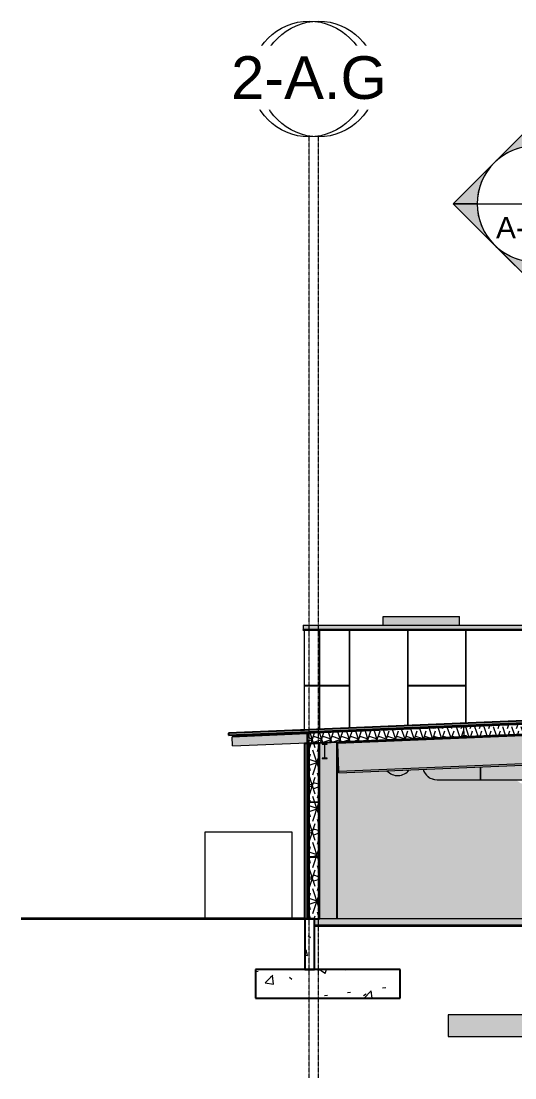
# Model space of a CAD drawing. Header units: inches. Extents: x -23034 to -8448, y -290 to 853.
# Drawn here: x -10927 to -10517, y -132 to 745 of the extents above; entities that cross this region are included whole.
import ezdxf

# ---------------------------------------------------------------- set-up
doc = ezdxf.new("R2010")
doc.units = ezdxf.units.IN
doc.header["$MEASUREMENT"] = 0
doc.linetypes.add('Grid Line 1_2_', pattern=[0.8749999999999999, 0.4999999999999999, -0.125, 0.125, -0.125])
for name, color, linetype, lineweight in [('A-CLNG', 13, 'Continuous', 9), ('A-CLNG-PATT', 13, 'Continuous', 9), ('A-ROOF', 132, 'Continuous', 9), ('A-WALL', 113, 'Continuous', 9), ('A-WALL-PATT', 111, 'Continuous', 25), ('C-BLDG-PADS', 91, 'Continuous', 9), ('C-TOPO', 7, 'Continuous', 9), ('E-ELEC-EQPM', 71, 'Continuous', 9), ('G-ANNO-SYMB', 111, 'Continuous', 9), ('I-WALL', 2, 'Continuous', 9), ('L-SITE-WALL', 31, 'Continuous', 9), ('M-EQPM', 50, 'Continuous', 9), ('M-HVAC-DUCT', 70, 'Continuous', 9), ('M-HVAC-DUCT-ANNO', 70, 'Continuous', 9), ('S-BEAM', 12, 'Continuous', 9), ('S-COLS', 52, 'Continuous', 9), ('S-FNDN', 32, 'Continuous', 9), ('S-GRID', 1, 'Continuous', 9), ('S-GRID-IDEN', 1, 'Continuous', 9)]:
    doc.layers.add(name, color=color, linetype=linetype, lineweight=lineweight)
doc.styles.add('Arial', font='arial.ttf', dxfattribs={"height": 35.40718562874248})
doc.styles.add('Arial_1', font='arial.ttf', dxfattribs={"height": 17.70359281437124})
pattern_1 = [(49.99999999999999, (-21606.148, 72.082), (55.08540092433552, -4.819842010399984), [5.76, -63.36]), (355, (-21606.148, 72.082), (-10.65568887076341, 57.76853117995548), [4.608000000000001, -50.688]), (100.451, (-21601.557, 71.681), (44.42946763329039, 52.94866132228842), [4.895, -53.848]), (46.184, (-21606.148, 87.44200000000001), (81.96444173651602, -12.71212223907837), [8.64, -95.04]), (96.636, (-21599.317, 86.383), (71.78149636030851, 74.81237833590787), [7.343, -80.77199999999999]), (351.184, (-21606.148, 87.44200000000001), (71.78194683429966, 74.81243234033883), [6.912000000000001, -76.032]), (21, (-21598.468, 83.602), (45.84207144938917, -30.92146111083851), [5.76, -63.36]), (326, (-21598.468, 83.602), (18.68706418402729, 55.69147629738364), [4.608000000000001, -50.688]), (71.45100000000001, (-21594.648, 81.025), (64.52890835799828, 24.77010932808051), [4.895, -53.848]), (37.50000000000001, (-21606.148, 72.082), (0.933894640541661, 25.56681620382889), [2.534, -47.53899999999999, 2.534, -48.922, -50.88]), (37.50000000000001, (-21606.148, 72.082), (0.933894640541661, 25.56681620382889), [-101.53, 2.534, -48.346]), (7.499999999999999, (-21606.148, 72.082), (20.20403996418253, 30.29130269773347), [2.534, -26.803, 2.534, -46.387, -19.392]), (7.499999999999999, (-21606.148, 72.082), (20.20403996418253, 30.29130269773347), [-78.259, 2.534, -16.858]), (327.5, (-21623.274, 72.082), (40.99778450279307, -1.732402627145404), [2.534, -16.666, 2.534, -57.37, -79.488]), (327.5, (-21623.274, 72.082), (40.99778450279307, -1.732402627145404), [-79.104, 2.534, -76.954]), (317.5, (-21630.954, 72.082), (44.78888311775997, 7.687838582048734), [2.534, -22.426, 2.534, -37.248, -56.448]), (317.5, (-21630.954, 72.082), (44.78888311775997, 7.687838582048734), [-64.742, 2.534, -53.91399999999999])]
pattern_2 = [(0, (-22427.152, 145), (-193, 193), [48, -145]), (90, (-22427.152, 145), (-193, 1.181784161177196e-14), [96.25, -96.75]), (180, (-22379.152, 241.25), (-193, 193), [48, -145]), (90, (-22379.152, 145), (-193, 1.181784161177196e-14), [96.25, -96.75]), (180, (-22379.152, 241.5), (-193, 193), [48, -145]), (90, (-22379.152, 241.5), (-193, 1.181784161177196e-14), [96.25, -96.75]), (0, (-22427.152, 337.75), (-193, 193), [48, -145]), (90, (-22427.152, 241.5), (-193, 1.181784161177196e-14), [96.25, -96.75]), (0, (-22378.902, 193), (-193, 193), [48, -145]), (90, (-22378.902, 144.75), (-193, 1.181784161177196e-14), [48.25, -144.75]), (90, (-22330.902, 144.75), (-193, 1.181784161177196e-14), [48.25, -144.75]), (0, (-22378.902, 289.5), (-193, 193), [48, -145]), (90, (-22378.902, 193.25), (-193, 1.181784161177196e-14), [96.25, -96.75]), (180, (-22330.902, 193.25), (-193, 193), [48, -145]), (90, (-22330.902, 193.25), (-193, 1.181784161177196e-14), [96.25, -96.75]), (90, (-22378.902, 289.75), (-193, 1.181784161177196e-14), [48, -145]), (180, (-22330.902, 289.75), (-193, 193), [48, -145]), (90, (-22330.902, 289.75), (-193, 1.181784161177196e-14), [48, -145]), (0, (-22330.652, 145), (-193, 193), [48, -145]), (90, (-22330.652, 145), (-193, 1.181784161177196e-14), [96.25, -96.75]), (180, (-22282.652, 241.25), (-193, 193), [48, -145]), (90, (-22282.652, 145), (-193, 1.181784161177196e-14), [96.25, -96.75]), (180, (-22282.652, 241.5), (-193, 193), [48, -145]), (90, (-22282.652, 241.5), (-193, 1.181784161177196e-14), [96.25, -96.75]), (180, (-22282.652, 337.75), (-193, 193), [48, -145]), (90, (-22330.652, 241.5), (-193, 1.181784161177196e-14), [96.25, -96.75]), (0, (-22282.402, 193), (-193, 193), [48, -145]), (90, (-22282.402, 144.75), (-193, 1.181784161177196e-14), [48.25, -144.75]), (90, (-22234.402, 144.75), (-193, 1.181784161177196e-14), [48.25, -144.75]), (0, (-22282.402, 289.5), (-193, 193), [48, -145]), (90, (-22282.402, 193.25), (-193, 1.181784161177196e-14), [96.25, -96.75]), (180, (-22234.402, 193.25), (-193, 193), [48, -145]), (90, (-22234.402, 193.25), (-193, 1.181784161177196e-14), [96.25, -96.75]), (90, (-22282.402, 289.75), (-193, 1.181784161177196e-14), [48, -145]), (180, (-22234.402, 289.75), (-193, 193), [48, -145]), (90, (-22234.402, 289.75), (-193, 1.181784161177196e-14), [48, -145])]
pattern_3 = [(45, (-21606.148, 72.082), (-19.00703027829439, 19.0070302782944), []), (45, (-21606.148, 100.882), (-19.00703027829439, 19.0070302782944), [])]
pattern_4 = [(161.57, (-21605.188, 73.042), (-7.680223697288786, -0.0009795936816989759), [0, -54.643, 6.067, 0]), (18.43, (-21607.108, 73.042), (-7.680223697288786, 0.00097959368169942), [0, -54.643, 6.067, 0]), (108.43, (-21605.188, 73.042), (3.838295292656201, -19.20136532245489), [18.21099999999999, -42.49899999999999]), (71.57, (-21607.108, 73.042), (3.838295292656203, 19.20136532245489), [18.211, -42.499])]

# ---------------------------------------------------------------- blocks, each defined once
blk = doc.blocks.new('Struct_Sports Complex_2015_rvt-4-Section 16')
at = {"layer": 'A-WALL-PATT', "lineweight": 9}
h = blk.add_hatch(dxfattribs=at)
h.set_pattern_fill('FP_30', color=250, style=0, pattern_type=2)
h.set_pattern_definition(pattern_1)
h.paths.add_polyline_path([(-22798.80281039636, -41.99999999999999), (-22790.80281039637, -41.99999999999999), (-22790.80281039637, 0), (-22798.80281039636, 0), (-22798.80281039636, -18.99793345117177)], flags=0)
at = {"layer": 'S-FNDN'}
h = blk.add_hatch(dxfattribs=at)
h.set_pattern_fill('FP_30', color=256, style=0, pattern_type=2)
h.set_pattern_definition(pattern_1)
h.paths.add_polyline_path([(-22724.12285613632, -65.99999999999999), (-22719.67781039637, -65.99999999999999), (-22719.67781039637, -41.99999999999999), (-22839.67781039637, -41.99999999999999), (-22839.67781039637, -65.99999999999999)], flags=0)
at = {"layer": 'L-SITE-WALL', "color": 10, "lineweight": 25}
for p, q in [((-22790.80281039636, 0), (-22798.80281039636, 0)), ((-22798.80281039636, 0), (-22798.80281039636, -41.99999999999999)), ((-22790.80281039636, -41.99999999999999), (-22790.80281039636, 0)), ((-22798.80281039636, -41.99999999999999), (-22790.80281039636, -41.99999999999999))]:
    blk.add_line(p, q, dxfattribs=at)
at = {"layer": 'S-FNDN', "color": 10, "lineweight": 25}
for p, q in [((-22719.67781039637, -41.99999999999999), (-22839.67781039637, -41.99999999999999)), ((-22839.67781039637, -41.99999999999999), (-22839.67781039637, -65.99999999999999)), ((-22719.67781039637, -65.99999999999999), (-22719.67781039637, -41.99999999999999)), ((-22839.67781039637, -65.99999999999999), (-22719.67781039637, -65.99999999999999))]:
    blk.add_line(p, q, dxfattribs=at)
blk = doc.blocks.new('W-Wide Flange-Column - B2_D-1169473-Section 16')
at = {"layer": 'S-COLS'}
for points in [[(-22787.30281039633, 145.5), (-22786.86921664633, 145.5620661601397), (-22786.86921664633, 145.9759658997229), (-22787.30281039633, 145.9578994934734), (-22787.30281039633, 145.5620661601397)], [(-22786.35066195883, 0), (-22786.17781039633, 0), (-22786.17781039633, 146.0047744934727), (-22786.86921664633, 145.9759658997229), (-22786.82258506343, 145.5), (-22786.55281039637, 145.5), (-22786.52351352133, 0)], [(-22773.17781039634, 0), (-22772.48640414634, 0), (-22772.52525800231, 146.5000000000004), (-22773.17781039634, 146.5000000000004), (-22773.17781039634, 21.30606654882854)], [(-22772.05281039634, 0), (-22772.05281039634, 146.5000000000004), (-22772.48640414634, 146.5000000000004), (-22772.48640414634, 0)]]:
    blk.add_hatch(color=256, dxfattribs=at).paths.add_polyline_path(points, flags=0)
h = blk.add_hatch(color=256, dxfattribs=at)
h.paths.add_polyline_path([(-22773.17781039634, 0), (-22773.17781039634, 146.5000000000004), (-22774.29239823967, 146.5000000000004), (-22786.17781039633, 146.0047744934727), (-22786.17781039633, 0)], flags=0)
h.paths.add_polyline_path([(-22784.30781039642, 132.852083333368), (-22784.30781039642, 133.2020833333683), (-22782.94531039642, 133.2020833333683), (-22782.54376940072, 133.4290269308017), (-22782.42031039642, 133.7270833333682), (-22782.49462650334, 144.3564982865791), (-22782.5740793363, 144.5483143934914), (-22782.94531039642, 144.7020833333681), (-22784.30781039642, 144.7020833333681), (-22784.30781039642, 145.0520833333678), (-22780.29781039642, 145.0520833333678), (-22780.29781039642, 144.7020833333681), (-22781.66031039642, 144.7020833333681), (-22782.03154145655, 144.5483143934914), (-22782.18531039642, 144.1770833333682), (-22782.11099428951, 133.5476683801573), (-22782.03154145655, 133.3558522732451), (-22781.66031039642, 133.2020833333683), (-22780.29781039642, 133.2020833333683), (-22780.29781039642, 132.852083333368), (-22782.94531039642, 132.852083333368)], flags=0)
for p, q in [((-22787.30281039633, 145.9578994934726), (-22787.30281039633, 145.4999999999997)), ((-22786.86921664633, 145.9759658997225), (-22786.86921664633, 145.4999999999997)), ((-22773.17781039633, 146.5), (-22774.29239823968, 146.5)), ((-22772.48640414633, 146.5), (-22773.17781039633, 146.5)), ((-22772.48640414633, 146.5), (-22772.48640414633, 0)), ((-22772.05281039633, 146.5), (-22772.48640414633, 146.5)), ((-22772.05281039633, 146.5), (-22772.05281039633, 0))]:
    blk.add_line(p, q, dxfattribs=at)
blk = doc.blocks.new('W-Wide Flange - 8_ WIDE-1169474-Section 16')
at = {"layer": 'S-BEAM'}
for points in [[(-22771.521323026, 145.7547152635985), (-22370.30281039793, 162.4721532897669), (-22370.30281039794, 163.3328994934062), (-22771.55712529444, 146.6139697060516)], [(-22771.48427184121, 144.8654868285471), (-22370.30281039634, 161.5871532548324), (-22370.30281039793, 162.4721532897669), (-22771.5200605375, 145.7244155394345), (-22771.49386139348, 145.095636082985)], [(-22770.5892151299, 123.3841257570613), (-22435.45653766154, 137.352651853398), (-22433.38189605369, 138.4615708959045), (-22431.1307787295, 139.1444398706065), (-22428.77801238632, 139.3738658820176), (-22426.44861100112, 139.1444398706064), (-22423.93629363632, 138.3219565654898), (-22423.07899042664, 137.8637184530293), (-22370.30281039634, 140.0846754182425), (-22370.30281039634, 161.5813810554149), (-22771.48427184121, 144.8654868285471), (-22771.30359695818, 140.5292896357682)]]:
    blk.add_hatch(color=256, dxfattribs=at).paths.add_polyline_path(points, flags=0)
h = blk.add_hatch(color=256, dxfattribs=at)
h.paths.add_polyline_path([(-22770.5521639451, 122.4948973220093), (-22436.5455187072, 136.4589482056084), (-22435.46600217915, 137.3475929633414), (-22770.5892151299, 123.3841257570613), (-22770.55342643361, 122.5251970461739)], flags=0)
h.paths.add_polyline_path([(-22421.72873329266, 137.0292069325261), (-22370.30281039634, 139.204735370514), (-22370.30281039634, 140.0627259542912), (-22423.07899042664, 137.8637184530293), (-22421.77965726869, 137.0709991595999), (-22421.73409357336, 137.033606001209)], flags=0)
h = blk.add_hatch(color=256, dxfattribs=at)
h.paths.add_polyline_path([(-22770.49554640429, 121.1360763426035), (-22437.98878045761, 134.9905249237144), (-22437.27497623955, 135.86029788), (-22436.60598930909, 136.4093212651757), (-22770.5521639451, 122.49489732201), (-22770.53429599622, 122.0660665488284)], flags=0)
h.paths.add_polyline_path([(-22420.19893223663, 135.7317685995885), (-22370.30281039634, 137.8107736762666), (-22370.30281039634, 139.1719537198734), (-22421.72873329266, 137.0292069325261), (-22420.30441349107, 135.8602978800066)], flags=0)
for p, q in [((-22771.521323026, 145.7547152635993), (-22370.30281039634, 162.4721532898342)), ((-22771.521323026, 145.7547152635993), (-22771.55712529444, 146.6139697060522)), ((-22771.48427184121, 144.8654868285471), (-22771.521323026, 145.7547152635993)), ((-22770.5892151299, 123.3841257570615), (-22771.48427184121, 144.8654868285471)), ((-22770.5521639451, 122.4948973220094), (-22436.60598930909, 136.4093212651757)), ((-22770.49554640429, 121.1360763426038), (-22437.98878045761, 134.9905249237146)), ((-22421.72873329266, 137.0292069325269), (-22370.30281039634, 139.1719537198735)), ((-22420.19893223663, 135.7317685995887), (-22370.30281039634, 137.8107736762675)), ((-22770.5521639451, 122.4948973220094), (-22770.5892151299, 123.3841257570615)), ((-22770.49554640429, 121.1360763426038), (-22770.5521639451, 122.4948973220094))]:
    blk.add_line(p, q, dxfattribs=at)
blk = doc.blocks.new('Girt_C - 8_D-1099926-Section 16')
at = {"layer": 'S-BEAM'}
h = blk.add_hatch(dxfattribs=at)
h.set_pattern_fill('FP_29', color=256, style=0, pattern_type=2)
h.set_pattern_definition(pattern_3)
h.paths.add_polyline_path([(-22795.11531039622, 96.69531249999076), (-22787.49031039622, 96.69531249999281), (-22787.4902539432, 96.80468749999054), (-22795.11533768278, 96.80468749999054)], flags=0)
h.paths.add_polyline_path([(-22787.41218539622, 96.87871695460544), (-22787.30281039622, 96.88281249999213), (-22787.30281039622, 99.24999999999076), (-22787.87734372856, 99.73209070725588), (-22787.94764862337, 99.64830459628988), (-22787.41218539622, 99.19899759988024)], flags=0)
h.paths.add_polyline_path([(-22795.19343539622, 96.87994412120051), (-22795.19343539622, 99.19899759988024), (-22794.65797216907, 99.64830459628988), (-22794.72827706388, 99.73209070725588), (-22795.30281039622, 99.24999999999076), (-22795.30281039622, 96.88281249999076)], flags=0)
at = {"layer": 'S-BEAM', "lineweight": 15}
for p, q in [((-22794.72827706388, 99.73209070725588), (-22795.30281039622, 99.24999999999098)), ((-22795.30281039622, 99.24999999999098), (-22795.30281039622, 96.8828124999908)), ((-22795.19343539622, 99.19899759988037), (-22794.65797216907, 99.64830459628979)), ((-22795.19343539622, 96.87994412119991), (-22795.19343539622, 99.19899759988037)), ((-22787.4902539432, 96.80468749999096), (-22795.11533768278, 96.80468749999079)), ((-22795.11531039622, 96.69531249999098), (-22787.49031039622, 96.6953124999924)), ((-22794.65797216907, 99.64830459628979), (-22794.72827706388, 99.73209070725588)), ((-22787.87734372856, 99.73209070725588), (-22787.94764862337, 99.6483045962898)), ((-22787.94764862337, 99.6483045962898), (-22787.41218539622, 99.19899759988039)), ((-22787.30281039622, 99.24999999999098), (-22787.87734372856, 99.73209070725588)), ((-22787.41218539622, 99.19899759988039), (-22787.41218539622, 96.87871695460535)), ((-22787.30281039622, 96.8828124999924), (-22787.30281039622, 99.24999999999098))]:
    blk.add_line(p, q, dxfattribs=at)
for centre, radius, start, end in [((-22795.11531039622, 96.8828124999908), 0.1875, 180, 269.9999999999996), ((-22795.11533768278, 96.88283884196406), 0.07815134197153384, 182.122717617914, 269.9999999999996), ((-22787.49031039622, 96.8828124999924), 0.1875, 269.9999999999996, 0), ((-22787.4902539432, 96.88286623464961), 0.07817873465601069, 269.9999999999996, 356.9576382927082)]:
    blk.add_arc(centre, radius, start, end, dxfattribs=at)
blk = doc.blocks.new('Carrier_48TC_Standard_Efficiency_Gas_Heat_Electric_Cooling_Packaged_Rooftop_Unit_3_to_15_nominal_tons - 15 ton 48TC__16-873539-Section 16')
at = {"layer": 'M-EQPM'}
blk.add_hatch(color=256, dxfattribs=at).paths.add_polyline_path([(-22559.11531039637, 243.5000000000035), (-22559.11531039637, 250.702144343784), (-22622.49031039637, 250.702144343784), (-22622.49031039637, 243.5000000000035)], flags=0)
for p, q in [((-22622.49031039637, 250.7021443437843), (-22559.11531039637, 250.7021443437843)), ((-22622.49031039637, 243.5000000000036), (-22622.49031039637, 250.7021443437843)), ((-22559.11531039637, 243.5000000000036), (-22559.11531039637, 250.7021443437843))]:
    blk.add_line(p, q, dxfattribs=at)
blk = doc.blocks.new('Round Elbow - 1_5 D-V117-Section 16')
at = {"layer": 'M-HVAC-DUCT'}
blk.add_hatch(color=256, dxfattribs=at).paths.add_polyline_path([(-22656.33879363633, 115.3750165057676), (-22653.15801164741, 115.3750165057676), (-22653.15801164741, 126.0251402908076), (-22700.62811875041, 124.047219161516), (-22700.09067066278, 122.4948973220093), (-22698.89968114306, 120.4206484869728), (-22697.3076399036, 118.6142717364711), (-22695.82485444365, 117.397381158137), (-22693.7502128358, 116.2884621156326), (-22691.19983774295, 115.5761188233281), (-22688.93165120357, 115.3750165057676), (-22657.18873278713, 115.3750165057676)], flags=0)
blk.add_line((-22653.15801164741, 126.0193279528418), (-22653.15801164741, 115.3750165057675), dxfattribs=at)
at = {"layer": 'M-HVAC-DUCT', "flags": 128}
blk.add_lwpolyline([(-22689.15801164741, 115.3750165057676), (-22689.12921548721, 115.3750165057676), (-22689.0428730743, 115.3750165057676), (-22688.89912253815, 115.3750165057676), (-22688.69819384894, 115.3750165057676), (-22688.4404084497, 115.3750165057676), (-22688.12617874209, 115.3750165057676), (-22687.7560074266, 115.3750165057676), (-22687.33048669838, 115.3750165057676), (-22686.85029729982, 115.3750165057676), (-22686.31620743152, 115.3750165057676), (-22685.72907152333, 115.3750165057676), (-22685.08982886747, 115.3750165057676), (-22684.39950211581, 115.3750165057676), (-22683.6591956439, 115.3750165057676), (-22682.87009378416, 115.3750165057676), (-22682.03345893125, 115.3750165057676), (-22681.15062952245, 115.3750165057676), (-22680.22301789649, 115.3750165057676), (-22679.25210803408, 115.3750165057676), (-22678.23945318391, 115.3750165057676), (-22677.1866733777, 115.3750165057676), (-22676.09545283856, 115.3750165057676), (-22674.96753728658, 115.3750165057676), (-22673.80473114602, 115.3750165057676), (-22672.60889465867, 115.3750165057676), (-22671.3819409078, 115.3750165057676), (-22670.12583275767, 115.3750165057676), (-22668.84257971338, 115.3750165057676), (-22667.53423470604, 115.3750165057676), (-22666.20289080857, 115.3750165057676), (-22664.85067788721, 115.3750165057676), (-22663.47975919416, 115.3750165057676), (-22662.0923279069, 115.3750165057676), (-22660.6906036195, 115.3750165057676), (-22659.27682879182, 115.3750165057676), (-22657.85326516199, 115.3750165057676), (-22656.42219012813, 115.3750165057676), (-22654.98589310502, 115.3750165057676), (-22653.54667186151, 115.3750165057676), (-22653.15801164741, 115.3750165057676)], dxfattribs=at)
at = {"layer": 'M-HVAC-DUCT'}
blk.add_arc((-22689.15801164741, 127.3750165057675), 12.00000000000017, 196.1811186633338, 270.0000000000005, dxfattribs=at)
blk = doc.blocks.new('W-Wide Flange - W12X19-1098908-Section 16')
at = {"layer": 'S-BEAM'}
h = blk.add_hatch(dxfattribs=at)
h.set_pattern_fill('FP_29', color=256, style=0, pattern_type=2)
h.set_pattern_definition(pattern_3)
h.paths.add_polyline_path([(-22780.29781039642, 132.852083333368), (-22780.29781039642, 133.2020833333684), (-22781.66031039642, 133.2020833333684), (-22782.03154145655, 133.3558522732451), (-22782.18531039642, 133.7270833333682), (-22782.18531039642, 144.1770833333683), (-22782.03154145655, 144.5483143934914), (-22781.66031039642, 144.7020833333681), (-22780.29781039642, 144.7020833333681), (-22780.29781039642, 145.0520833333678), (-22784.30781039642, 145.0520833333678), (-22784.30781039642, 144.7020833333681), (-22782.94531039642, 144.7020833333681), (-22782.5740793363, 144.5483143934914), (-22782.42031039642, 144.1770833333683), (-22782.42031039642, 133.7270833333682), (-22782.5740793363, 133.3558522732451), (-22782.94531039642, 133.2020833333684), (-22784.30781039642, 133.2020833333684), (-22784.30781039642, 132.852083333368), (-22782.22348113633, 132.852083333368)], flags=0)
at = {"layer": 'S-BEAM', "lineweight": 15}
for p, q in [((-22780.29781039642, 145.0520833333677), (-22784.30781039642, 145.0520833333677)), ((-22784.30781039642, 145.0520833333677), (-22784.30781039642, 144.7020833333677)), ((-22784.30781039642, 144.7020833333677), (-22782.94531039642, 144.7020833333677)), ((-22782.42031039642, 144.1770833333677), (-22782.42031039642, 133.7270833333677)), ((-22782.18531039642, 133.7270833333677), (-22782.18531039642, 144.1770833333677)), ((-22781.66031039642, 144.7020833333677), (-22780.29781039642, 144.7020833333677)), ((-22780.29781039642, 144.7020833333677), (-22780.29781039642, 145.0520833333677)), ((-22782.94531039642, 133.2020833333677), (-22784.30781039642, 133.2020833333677)), ((-22784.30781039642, 133.2020833333677), (-22784.30781039642, 132.8520833333677)), ((-22784.30781039642, 132.8520833333677), (-22780.29781039642, 132.8520833333677)), ((-22780.29781039642, 133.2020833333677), (-22781.66031039642, 133.2020833333677)), ((-22780.29781039642, 132.8520833333677), (-22780.29781039642, 133.2020833333677))]:
    blk.add_line(p, q, dxfattribs=at)
for centre, radius, start, end in [((-22782.94531039642, 144.1770833333677), 0.5249999999978172, 0, 90), ((-22781.66031039642, 144.1770833333677), 0.5250000000014552, 90, 180), ((-22782.94531039642, 133.7270833333677), 0.5249999999978172, 269.9999999999996, 0), ((-22781.66031039642, 133.7270833333677), 0.5250000000014552, 180, 269.9999999999996)]:
    blk.add_arc(centre, radius, start, end, dxfattribs=at)
blk = doc.blocks.new('Transformer-Dry-Type-Siemens - 6x6x6-1004770-Section 16')
at = {"layer": 'E-ELEC-EQPM'}
for p, q in [((-22881.46410348664, -6.3948846218409e-14), (-22881.46410348664, 72.00000000000006)), ((-22881.46410348664, 72.00000000000006), (-22809.46410348664, 72.00000000000006)), ((-22881.46410348664, 72.00000000000016), (-22809.46410348664, 72.00000000000016)), ((-22881.46410348664, 6.3948846218409e-14), (-22881.46410348664, 72.00000000000016)), ((-22809.46410348664, 72.00000000000006), (-22809.46410348664, -6.3948846218409e-14)), ((-22809.46410348664, 72.00000000000016), (-22809.46410348664, 6.3948846218409e-14))]:
    blk.add_line(p, q, dxfattribs=at)
blk = doc.blocks.new('Dimension Lumber - 5_5 x 7_5 Glulam-1166126-Section 16')
at = {"layer": 'S-BEAM'}
blk.add_hatch(color=256, dxfattribs=at).paths.add_polyline_path([(-22858.72374861949, 143.482460907065), (-22796.80281039634, 146.0624999996961), (-22796.80281039634, 153.569007593112), (-22859.03597770483, 150.9759589552576)], flags=0)
for p, q in [((-22859.03597770483, 150.975958955258), (-22796.80281039634, 153.5690075931117)), ((-22858.72374861949, 143.4824609070654), (-22859.03597770483, 150.975958955258)), ((-22858.72374861949, 143.4824609070654), (-22796.80281039634, 146.0624999996965))]:
    blk.add_line(p, q, dxfattribs=at)
blk = doc.blocks.new('W-Wide Flange - W8X15-1170175-Section 16')
at = {"layer": 'S-BEAM'}
h = blk.add_hatch(dxfattribs=at)
h.set_pattern_fill('FP_29', color=256, style=0, pattern_type=2)
h.set_pattern_definition(pattern_3)
h.paths.add_polyline_path([(-22668.76795081537, 151.2871903708666), (-22664.76142719227, 151.4541288551624), (-22664.77454081385, 151.7688557731866), (-22666.15834012009, 151.7111974687602), (-22666.51588694016, 151.8421404942718), (-22666.67612001994, 152.1875549766291), (-22666.9460941024, 158.6669329556335), (-22666.81515107689, 159.0244797757106), (-22666.46973659453, 159.184712855491), (-22665.0859372883, 159.2423711599174), (-22665.09905090988, 159.5570980779416), (-22669.10557453298, 159.3901595936457), (-22669.0924609114, 159.0754326756216), (-22667.70866160517, 159.1330909800479), (-22667.35111478509, 159.0021479545363), (-22667.19088170531, 158.6567334721791), (-22666.92090762285, 152.1773554931746), (-22667.05185064836, 151.8198086730968), (-22667.39726513072, 151.6595755933171), (-22668.78106443695, 151.6019172888908)], flags=0)
at = {"layer": 'S-BEAM', "lineweight": 15}
for p, q in [((-22665.09905090989, 159.5570980779412), (-22669.10557453299, 159.3901595936453)), ((-22669.10557453299, 159.3901595936453), (-22669.0924609114, 159.0754326756212)), ((-22669.0924609114, 159.0754326756212), (-22667.70866160517, 159.1330909800476)), ((-22667.19088170531, 158.6567334721785), (-22666.92090762285, 152.1773554931746)), ((-22666.67612001995, 152.1875549766291), (-22666.9460941024, 158.6669329556329)), ((-22666.46973659454, 159.1847128554907), (-22665.0859372883, 159.2423711599171)), ((-22665.0859372883, 159.2423711599171), (-22665.09905090989, 159.5570980779412)), ((-22667.39726513072, 151.6595755933168), (-22668.78106443696, 151.6019172888905)), ((-22668.78106443696, 151.6019172888905), (-22668.76795081537, 151.2871903708664)), ((-22668.76795081537, 151.2871903708664), (-22664.76142719227, 151.4541288551622)), ((-22664.77454081386, 151.7688557731863), (-22666.15834012009, 151.7111974687599)), ((-22664.76142719227, 151.4541288551622), (-22664.77454081386, 151.7688557731863))]:
    blk.add_line(p, q, dxfattribs=at)
for centre, radius, start, end in [((-22667.68795040917, 158.6360222761841), 0.4974999999988428, 2.385944030390883, 92.38594403071964), ((-22666.44902539854, 158.6876441516273), 0.4974999999986913, 92.38594403030177, 182.3859440303898), ((-22667.41797632672, 152.1566442971803), 0.4974999999986913, 272.3859440303014, 2.385944030390158), ((-22666.17905131608, 152.2082661726234), 0.4974999999986913, 182.3859440303898, 272.3859440303014)]:
    blk.add_arc(centre, radius, start, end, dxfattribs=at)
blk = doc.blocks.new('Girt_C - 8_D-1182436-Section 16')
at = {"layer": 'S-BEAM', "lineweight": 15}
for p, q in [((-22795.30281039604, 51.11718750009926), (-22795.30281039604, 48.75000000010071)), ((-22795.30281039604, 48.75000000010071), (-22794.7282770637, 48.2679092928358)), ((-22795.19343539604, 48.80100240021127), (-22795.19343539604, 51.12128304548632)), ((-22794.65797216889, 48.35169540380186), (-22795.19343539604, 48.80100240021127)), ((-22795.11536684906, 51.19531250010071), (-22787.49028310947, 51.19531250010085)), ((-22787.49031039604, 51.30468750010068), (-22795.11531039604, 51.30468750009927)), ((-22794.7282770637, 48.2679092928358), (-22794.65797216889, 48.35169540380186)), ((-22787.41218539604, 48.80100240021127), (-22787.94764862319, 48.35169540380186)), ((-22787.94764862319, 48.35169540380186), (-22787.87734372838, 48.26790929283579)), ((-22787.87734372838, 48.26790929283579), (-22787.30281039604, 48.75000000010069)), ((-22787.41218539604, 51.12005587889173), (-22787.41218539604, 48.80100240021127)), ((-22787.30281039604, 48.75000000010069), (-22787.30281039604, 51.11718750010086))]:
    blk.add_line(p, q, dxfattribs=at)
for centre, radius, start, end in [((-22795.11531039604, 51.11718750009927), 0.1875, 90, 180), ((-22795.11536684906, 51.11713376544205), 0.07817873465601069, 90, 176.9576382927042), ((-22787.49031039604, 51.11718750010086), 0.1875, 0, 90), ((-22787.49028310947, 51.11716115812761), 0.07815134197153384, 2.122717617904581, 90)]:
    blk.add_arc(centre, radius, start, end, dxfattribs=at)
blk = doc.blocks.new('Section - 3_32_ x 3_8_-18514-Section 16')
at = {"layer": 'G-ANNO-SYMB'}
blk.add_hatch(color=256, dxfattribs=at).paths.add_polyline_path([(-22131.8330880685, -79.66080684492678), (-22059.8330880685, -79.66080684492744), (-22059.8330880685, -97.66080684492741), (-22131.8330880685, -97.66080684492675)], flags=0)
for p, q in [((-22131.8330880685, -79.66080684492678), (-22131.8330880685, -97.66080684492675)), ((-22059.8330880685, -79.66080684492744), (-22131.8330880685, -79.66080684492678)), ((-22059.8330880685, -97.66080684492741), (-22059.8330880685, -79.66080684492744)), ((-22131.8330880685, -97.66080684492675), (-22059.8330880685, -97.66080684492741))]:
    blk.add_line(p, q, dxfattribs=at)
blk = doc.blocks.new('Section - Section Head - Filled-1526-Section 16')
at = {"layer": 'G-ANNO-SYMB'}
h = blk.add_hatch(color=256, dxfattribs=at)
edge = h.paths.add_edge_path(flags=0)
edge.add_arc((-22059.8330880685, 593.1570754422742), 48.06247118192713, 89.99999999999989, 132.0783950246226, ccw=False)
edge.add_line((-22059.8330880685, 641.2195466242014), (-22059.8330880685, 661.0393264361825))
edge.add_line((-22059.8330880685, 661.0393264361825), (-22092.04199878177, 628.8304157229086))
h = blk.add_hatch(color=256, dxfattribs=at)
edge = h.paths.add_edge_path(flags=0)
edge.add_line((-22093.77421356545, 627.0982009392283), (-22127.7153390624, 593.1570754422742))
edge.add_line((-22127.7153390624, 593.1570754422742), (-22107.8330880685, 593.157075442274))
edge.add_arc((-22059.8330880685, 593.1570754422735), 48.00000000000296, 135, 179.9999999999997, ccw=False)
h = blk.add_hatch(color=256, dxfattribs=at)
edge = h.paths.add_edge_path(flags=0)
edge.add_arc((-22059.8330880685, 593.157075442274), 47.99999999999977, 180.0000000000001, 224.9999999999984, ccw=False)
edge.add_line((-22107.8330880685, 593.1570754422742), (-22127.7153390624, 593.1570754422743))
edge.add_line((-22127.7153390624, 593.1570754422743), (-22093.77421356545, 559.21594994532))
h = blk.add_hatch(color=256, dxfattribs=at)
edge = h.paths.add_edge_path(flags=0)
edge.add_line((-22092.04199878177, 557.4837351616393), (-22059.8330880685, 525.2748244483652))
edge.add_line((-22059.8330880685, 525.2748244483652), (-22059.8330880685, 545.0946042603463))
edge.add_arc((-22059.8330880685, 593.1570754422737), 48.06247118192778, 227.9216049753765, 270, ccw=False)
for p, q in [((-22127.7153390624, 593.1570754422743), (-22059.8330880685, 661.0393264361825)), ((-22092.04199878177, 628.8304157229086), (-22059.8330880685, 661.0393264361825)), ((-22059.8330880685, 641.157075442274), (-22059.8330880685, 661.0393264361825)), ((-22059.8330880685, 661.0393264361825), (-22059.8330880685, 641.2195466242014)), ((-22127.7153390624, 593.1570754422742), (-22093.77421356545, 627.0982009392283)), ((-22127.7153390624, 593.1570754422743), (-22059.8330880685, 525.2748244483656)), ((-22107.8330880685, 593.157075442274), (-22127.7153390624, 593.1570754422742)), ((-22093.77421356545, 559.21594994532), (-22127.7153390624, 593.1570754422743)), ((-22127.7153390624, 593.1570754422743), (-22107.8330880685, 593.1570754422742)), ((-22059.8330880685, 525.2748244483652), (-22092.04199878177, 557.4837351616393)), ((-22059.8330880685, 545.157075442274), (-22059.8330880685, 525.2748244483656)), ((-22059.8330880685, 545.0946042603463), (-22059.8330880685, 525.2748244483652))]:
    blk.add_line(p, q, dxfattribs=at)
for centre, radius, start, end in [((-22059.8330880685, 593.157075442274), 47.99999999999989, 89.99999999999987, 269.9999999999995), ((-22059.8330880685, 593.1570754422742), 48.06247118192713, 89.99999999999953, 132.0783950246223), ((-22059.8330880685, 593.157075442274), 47.99999999999994, 269.9999999999996, 89.99999999999993), ((-22059.8330880685, 593.1570754422735), 48.00000000000296, 134.9999999999997, 179.9999999999993), ((-22059.8330880685, 593.157075442274), 47.99999999999977, 179.9999999999997, 224.999999999998), ((-22059.8330880685, 593.1570754422737), 48.06247118192778, 227.9216049753762, 269.9999999999996)]:
    blk.add_arc(centre, radius, start, end, dxfattribs=at)
blk = doc.blocks.new('Grid - Grid Head - Circle-14747-Section 16')
at = {"layer": 'S-GRID-IDEN'}
blk.add_circle((-21143.80281039634, 696.6588239577899), 48, dxfattribs=at)

msp = doc.modelspace()

# ---------------------------------------------------------------- hatches: boundary and pattern name
at = {"layer": 'A-CLNG-PATT'}
h = msp.add_hatch(dxfattribs=at)
h.set_pattern_fill('FP_31', color=256, style=0, pattern_type=2)
h.set_pattern_definition(pattern_4)
h.paths.add_polyline_path([(-10689.4101983831, 145.5620661601397), (-10262.91019838469, 163.3328994934068), (-10262.91019838469, 171.8402747659433), (-10689.4101983831, 154.0694414326769)], flags=0)
at = {"layer": 'A-ROOF', "lineweight": 5}
h = msp.add_hatch(color=256, dxfattribs=at)
h.paths.add_polyline_path([(-10700.91019838323, 153.0898409264393), (-10691.66019838311, 153.4752575931106), (-10691.66019838311, 154.9765591114112), (-10700.91019838323, 154.5911424447392)], flags=0)
h.paths.add_polyline_path([(-10306.86024412308, 184.8506914330864), (-10265.41019838309, 184.9178613207414), (-10265.41019838309, 185.6432257788478), (-10339.28519838342, 185.6432257788478), (-10339.28519838342, 184.8506914330864), (-10326.22711912308, 184.8506914330864)], flags=0)
at = {"layer": 'A-ROOF'}
msp.add_hatch(color=256, dxfattribs=at).paths.add_polyline_path([(-10754.66019838328, 152.351559111403), (-10262.91019838331, 172.8411424447376), (-10262.91019838331, 174.3424439634195), (-10754.66019838328, 153.8528606300863)], flags=0)
at = {"layer": 'A-ROOF', "lineweight": 5}
msp.add_hatch(color=256, dxfattribs=at).paths.add_polyline_path([(-10700.91019838323, 156.0924439634218), (-10691.66019838311, 156.4778606308912), (-10700.91019838323, 156.4778606308912)], flags=0)
at = {"layer": 'A-WALL', "lineweight": 5}
for points in [[(-10339.28519838343, 239.4999999999991), (-10339.28519838343, 240.0000000000041), (-10692.66019838312, 240.0000000000041), (-10693.16019838312, 239.5000000000004), (-10692.66019838312, 239.5000000000004)], [(-10339.28519838343, 239.4558058261759), (-10339.28519838343, 239.4999999999997), (-10693.1160042093, 239.4558058261759)], [(-10692.66019838312, 240.0000000000041), (-10339.28519838343, 240.0000000000041), (-10339.28519838343, 243.5000000000036), (-10692.66019838312, 243.5000000000036)]]:
    msp.add_hatch(color=256, dxfattribs=at).paths.add_polyline_path(points, flags=0)
at = {"layer": 'A-WALL-PATT', "lineweight": 9}
h = msp.add_hatch(dxfattribs=at)
h.set_pattern_fill('FP_32', color=256, style=0, pattern_type=2)
h.set_pattern_definition(pattern_2)
h.paths.add_polyline_path([(-10691.66019838311, 145.5), (-10679.91019838309, 145.5620661601397), (-10679.91019838309, 145.9578994934734), (-10689.4101983831, 145.5620661601397), (-10689.4101983831, 146.0624999996957), (-10691.66019838311, 145.9687499996957)], flags=0)
h.paths.add_polyline_path([(-10691.66019838311, 153.4752575931106), (-10689.4101983831, 153.569007593112), (-10689.4101983831, 154.0694414326769), (-10679.16019838311, 154.4965247660095), (-10679.16019838311, 155.4973924447438), (-10691.66019838311, 154.9765591114112)], flags=0)
h.paths.add_polyline_path([(-10691.66019838311, 156.4778606300931), (-10679.16019838311, 156.9986939634263), (-10679.16019838311, 239.4558058261759), (-10691.66019838311, 239.4558058261759), (-10691.66019838311, 158.8905930570986)], flags=0)
h = msp.add_hatch(dxfattribs=at)
h.set_pattern_fill('FP_32', color=256, style=0, pattern_type=2)
h.set_pattern_definition(pattern_2)
h.paths.add_polyline_path([(-10679.16019838311, 154.4965247658226), (-10339.28519838343, 168.6579830991436), (-10339.28519838343, 169.6588507780661), (-10679.16019838311, 155.4973924447438)], flags=0)
h.paths.add_polyline_path([(-10679.16019838311, 156.9986939634263), (-10339.28519838343, 171.160152296748), (-10339.28519838343, 239.4558058261759), (-10679.16019838311, 239.4558058261759), (-10679.16019838311, 158.8905930570986)], flags=0)
h = msp.add_hatch(dxfattribs=at)
h.set_pattern_fill('FP_34', color=256, style=0, pattern_type=2)
h.set_pattern_definition([(0, (-21606.148, 72.082), (0, 24), []), (90, (-21606.148, 72.082), (-24, 1.469576158976824e-15), [])])
h.paths.add_polyline_path([(-10688.66019838312, 0), (-10688.66019838312, 145.5), (-10689.66019838312, 145.5), (-10689.66019838312, 0)], flags=0)
h = msp.add_hatch(dxfattribs=at)
h.set_pattern_fill('FP_31', color=256, style=0, pattern_type=2)
h.set_pattern_definition(pattern_4)
h.paths.add_polyline_path([(-10679.91019838312, 0), (-10679.91019838312, 145.5), (-10687.91019838312, 145.5), (-10687.91019838312, 0)], flags=0)
at = {"layer": 'C-BLDG-PADS'}
h = msp.add_hatch(dxfattribs=at)
h.set_pattern_fill('FP_30', color=256, style=0, pattern_type=2)
h.set_pattern_definition(pattern_1)
h.paths.add_polyline_path([(-9024.91019838307, -5.999999999999317), (-9024.91019838307, 0), (-10683.41019838309, 0), (-10683.41019838309, -5.999999999999317), (-9067.380244123076, -5.999999999999317)], flags=0)
at = {"layer": 'I-WALL', "lineweight": 5}
h = msp.add_hatch(color=256, dxfattribs=at)
h.paths.add_polyline_path([(-10616.73024412308, 0), (-10435.78519838342, 0), (-10435.78519838342, 98.24999999999112), (-10262.91019838294, 98.24999999999112), (-10262.91019838294, 112.3120993689122), (-10298.07251098603, 110.8470030104499), (-10298.655338612, 123.9001630508983), (-10298.655338612, 110.8348660337426), (-10507.14834357134, 110.8945875656125), (-10510.07279732242, 111.5184292883746), (-10512.54672438451, 112.5660192852167), (-10513.21053712271, 112.9583492477286), (-10515.05415037308, 114.30878112869), (-10516.20271137994, 115.3750165057679), (-10581.76539963417, 115.3750165057679), (-10584.18985867001, 115.6308847227437), (-10586.67065024941, 116.4557905203937), (-10588.56356520703, 117.5051549756713), (-10590.43931691918, 119.1195886538551), (-10591.7430349818, 120.7081737095323), (-10592.96454453893, 123.1539765026236), (-10593.23550673716, 124.0472191615156), (-10604.85910930475, 123.5629023878666), (-10606.18083998835, 122.066066548829), (-10607.71348020122, 120.8082612321618), (-10609.78812180907, 119.6993421896568), (-10612.03923913326, 119.0164732149533), (-10614.38032299745, 118.7858965797925), (-10616.73024412308, 119.0191539689031), (-10618.97252418583, 119.6993421896561), (-10621.04716579368, 120.8082612321618), (-10623.12281834801, 122.6140313425387), (-10623.27191183529, 122.7957022824269), (-10663.10293439105, 121.1360763426041), (-10664.18532855357, 146.613102403038), (-10665.09379213309, 146.5000000000004), (-10664.66019838309, 146.5000000000004), (-10664.66019838309, 0)], flags=0)
h.paths.add_polyline_path([(-10286.24943628777, 115.3431018393658), (-10284.40745143386, 115.6001455399253), (-10285.62045698432, 115.4316216329016), (-10286.18078883918, 115.3527629807509)], flags=0)
h.paths.add_polyline_path([(-10284.28600239933, 115.6240643572744), (-10284.23961659238, 115.6331998242467), (-10284.25985848422, 115.6331998242467)], flags=0)
h.paths.add_polyline_path([(-10282.43526757924, 116.2761256040849), (-10281.66574161699, 116.681055797201), (-10282.43247300491, 116.2777724532477)], flags=0)
h.paths.add_polyline_path([(-10280.76167536635, 117.2645130745377), (-10280.04652566117, 117.8414208323299), (-10279.89517642668, 117.9837586263247), (-10280.11555330327, 117.8414208323299), (-10280.74942707284, 117.2754492984293)], flags=0)
h.paths.add_polyline_path([(-10279.28416960321, 118.5934216962141), (-10278.21636281888, 119.9909450758976), (-10279.24756224932, 118.6420206067216)], flags=0)
h.paths.add_polyline_path([(-10278.09462966925, 120.196766778409), (-10277.38083601666, 121.6386591889381), (-10277.80993162308, 120.7872951481911)], flags=0)
h.paths.add_polyline_path([(-10277.25423308067, 121.9783815574162), (-10276.86484646381, 123.4050321833861), (-10277.23157406798, 122.066066548829)], flags=0)
at = {"layer": 'L-SITE-WALL'}
msp.add_hatch(color=256, dxfattribs=at).paths.add_polyline_path([(-10691.28519838311, 0), (-10691.28519838311, 145.5), (-10691.66019838312, 145.5), (-10691.66019838312, 0)], flags=0)
at = {"layer": 'L-SITE-WALL', "lineweight": 5}
for points in [[(-10689.66019838312, 0), (-10689.66019838312, 145.5), (-10691.28519838311, 145.5), (-10691.28519838311, 0)], [(-10687.91019838312, 0), (-10687.91019838312, 145.5), (-10688.66019838312, 145.5), (-10688.66019838312, 0)], [(-10679.91019838312, 0), (-10679.16019838312, 0), (-10679.16019838312, 145.5), (-10679.91019838312, 145.5), (-10679.91019838312, 21.30606654882854)]]:
    msp.add_hatch(color=256, dxfattribs=at).paths.add_polyline_path(points, flags=0)
at = {"layer": 'M-HVAC-DUCT', "lineweight": 5}
msp.add_hatch(color=256, dxfattribs=at).paths.add_polyline_path([(-10471.47868162308, 115.3750165057679), (-10357.39708285209, 115.3750165057679), (-10357.39708285209, 127.3750165057679), (-10515.05415037308, 127.3047756766866), (-10545.76539963417, 126.0251402908072), (-10545.76539963417, 115.3750165057679), (-10481.16211912308, 115.3750165057679)], flags=0)
at = {"layer": 'M-HVAC-DUCT-ANNO'}
for points in [[(-10614.38032299745, 118.7858965797925), (-10612.03923913326, 119.0164732149533), (-10609.78812180907, 119.6993421896568), (-10607.71348020122, 120.8082612321618), (-10605.63782764689, 122.6140313425387), (-10604.85910930475, 123.5629023878666), (-10623.23879253693, 122.7553463006118), (-10622.86560437169, 122.3006152055532), (-10621.04716579368, 120.8082612321618), (-10618.97252418583, 119.6993421896568), (-10616.72140686164, 119.0164732149533)], [(-10581.25651938168, 115.4251368359762), (-10581.58638991394, 115.4740015784582), (-10581.53903919032, 115.4611019106462)]]:
    msp.add_hatch(color=256, dxfattribs=at).paths.add_polyline_path(points, flags=0)

# ---------------------------------------------------------------- linework, layer by layer
at = {"layer": 'A-CLNG', "lineweight": 25}
for p, q in [((-10262.91019838469, 171.8402747659432), (-10689.4101983831, 154.0694414326764)), ((-10689.4101983831, 145.5620661601391), (-10262.91019838469, 163.332899493406)), ((-10689.4101983831, 154.0694414326764), (-10689.4101983831, 145.5620661601391))]:
    msp.add_line(p, q, dxfattribs=at)
at = {"layer": 'A-ROOF', "lineweight": 25}
for p, q in [((-10262.91019838331, 174.3424439634197), (-10754.66019838328, 153.8528606300862)), ((-10754.66019838328, 152.3515591114031), (-10262.91019838331, 172.8411424447366)), ((-10754.66019838328, 153.8528606300862), (-10754.66019838328, 152.3515591114031))]:
    msp.add_line(p, q, dxfattribs=at)
at = {"layer": 'A-ROOF'}
for p, q in [((-10700.91019838323, 156.4778606308908), (-10691.66019838312, 156.4778606308908)), ((-10700.91019838323, 156.4778606308908), (-10700.91019838323, 156.0924439634216)), ((-10700.91019838323, 154.5911424447385), (-10700.91019838323, 153.0898409264388))]:
    msp.add_line(p, q, dxfattribs=at)
at = {"layer": 'A-WALL'}
for p, q in [((-10692.66019838311, 240.0000000000025), (-10693.16019838312, 239.4999999999984)), ((-10693.16019838312, 239.4999999999984), (-10693.11600420929, 239.4558058261754)), ((-10693.16019838312, 239.4999999999992), (-10262.9101983831, 239.5000000000074)), ((-10693.1160042093, 239.4558058261762), (-10262.9101983831, 239.4558058261851)), ((-10692.66019838311, 243.5000000000029), (-10692.66019838311, 240.0000000000025)), ((-10692.66019838312, 243.5000000000036), (-10262.9101983831, 243.5000000000036)), ((-10262.9101983831, 240.0000000000037), (-10692.66019838312, 240.0000000000033)), ((-10691.28519838312, 145.4999999999998), (-10691.28519838312, 2.1316282072803e-14)), ((-10689.66019838312, 145.4999999999998), (-10689.66019838312, 2.1316282072803e-14)), ((-10688.66019838312, 145.4999999999998), (-10688.66019838312, 2.1316282072803e-14)), ((-10687.91019838312, 145.4999999999998), (-10687.91019838312, 2.1316282072803e-14)), ((-10679.91019838312, 145.4999999999998), (-10679.91019838312, 0))]:
    msp.add_line(p, q, dxfattribs=at)
at = {"layer": 'C-BLDG-PADS'}
for p, q in [((-10683.41019838309, 0), (-10683.41019838309, -5.999999999999999)), ((-9027.660198383066, 0), (-10679.16019838312, 0)), ((-10683.41019838309, -5.999999999999999), (-9024.910198383073, -5.999999999999999))]:
    msp.add_line(p, q, dxfattribs=at)
at = {"layer": 'C-TOPO', "lineweight": 35}
for p, q in [((-10818.69855621729, 0), (-10926.60024412308, 0)), ((-10691.66019838312, 0), (-10818.69855621729, 0)), ((-9451.550109292504, -6.006280599353999), (-10683.41019838309, -6.006280599353999))]:
    msp.add_line(p, q, dxfattribs=at)
at = {"layer": 'C-TOPO'}
for p, q in [((-10818.69820829838, 0), (-10926.60024412308, 0)), ((-10818.69820829838, 0), (-10691.66019838312, 0)), ((-9451.550747360881, -6.006280660629272), (-10683.40963407963, -6.006280660629272))]:
    msp.add_line(p, q, dxfattribs=at)
at = {"layer": 'G-ANNO-SYMB'}
msp.add_line((-10548.44384473583, 593.1570754422739), (-10452.44384473583, 593.1570754422739), dxfattribs=at)
at = {"layer": 'L-SITE-WALL'}
for p, q in [((-10691.66019838311, 156.477860630093), (-10691.66019838311, 239.4558058261754)), ((-10679.16019838311, 239.4558058261754), (-10679.16019838311, 156.9986939634266)), ((-10691.66019838311, 153.4752575931109), (-10691.66019838311, 154.9765591114099)), ((-10679.16019838311, 155.4973924447432), (-10679.16019838311, 154.4965247658219)), ((-10691.66019838311, 145.4999999999998), (-10691.66019838311, 145.9687499996951))]:
    msp.add_line(p, q, dxfattribs=at)
at = {"layer": 'L-SITE-WALL', "lineweight": 25}
for p, q in [((-10691.66019838312, 145.4999999999998), (-10691.66019838312, 0)), ((-10679.16019838312, 145.4999999999998), (-10691.66019838312, 145.4999999999998)), ((-10679.16019838312, 0), (-10679.16019838312, 145.4999999999998)), ((-10691.66019838312, 0), (-10679.16019838312, 0))]:
    msp.add_line(p, q, dxfattribs=at)
at = {"layer": 'M-HVAC-DUCT'}
for p, q in [((-10545.76539963417, 115.3750165057676), (-10545.76539963417, 126.0193279528418)), ((-10545.76539963416, 115.3750165057679), (-10357.39708285209, 115.3750165057679))]:
    msp.add_line(p, q, dxfattribs=at)
at = {"layer": 'M-HVAC-DUCT-ANNO'}
for p, q in [((-10622.33132622784, 122.8348933494032), (-10622.86560437169, 122.3006152055533)), ((-10607.06540002549, 123.4709736078352), (-10605.89504162321, 122.3006152055533))]:
    msp.add_line(p, q, dxfattribs=at)
for centre, radius, start, end in [((-10614.38032299745, 130.7858965797919), 11.99999999999948, 222.3189283830293, 322.8554051168862), ((-10581.76539963417, 127.3750165057676), 11.99999999999911, 196.1540345665753, 199.5127898596952), ((-10581.76539963417, 127.3750165057676), 11.9999999999995, 215.172925509405, 217.8083534471917), ((-10581.76539963417, 127.3750165057676), 11.99999999999989, 232.1916465528066, 234.8270744905816), ((-10581.76539963417, 127.3750165057676), 11.9999999999978, 250.4872101403295, 253.9410136808717)]:
    msp.add_arc(centre, radius, start, end, dxfattribs=at)
at = {"layer": 'S-BEAM'}
msp.add_line((-10751.66418096396, 151.4755254918037), (-10689.4101983831, 154.0694414326727), dxfattribs=at)
at = {"layer": 'S-GRID', "linetype": 'Grid Line 1_2_'}
for p, q in [((-10687.91019838309, -132), (-10687.91019838309, 648.6588239577904)), ((-10687.91019838309, -132), (-10687.91019838309, 648.6588239577904)), ((-10679.91019838309, -132), (-10679.91019838309, 648.6588239577904)), ((-10679.91019838309, -132), (-10679.91019838309, 648.6588239577904))]:
    msp.add_line(p, q, dxfattribs=at)

# ---------------------------------------------------------------- block references
at = {"color": 90, "lineweight": 5}
msp.add_blockref('Struct_Sports Complex_2015_rvt-4-Section 16', (12107.39261201325, 0), dxfattribs=at)
at = {"layer": 'E-ELEC-EQPM'}
msp.add_blockref('Transformer-Dry-Type-Siemens - 6x6x6-1004770-Section 16', (12107.39261201325, 0), dxfattribs=at)
at = {"layer": 'G-ANNO-SYMB'}
for name in ['Section - Section Head - Filled-1526-Section 16', 'Section - 3_32_ x 3_8_-18514-Section 16']:
    msp.add_blockref(name, (11559.38924333268, 0), dxfattribs=at)
at = {"layer": 'M-EQPM'}
msp.add_blockref('Carrier_48TC_Standard_Efficiency_Gas_Heat_Electric_Cooling_Packaged_Rooftop_Unit_3_to_15_nominal_tons - 15 ton 48TC__16-873539-Section 16', (11996.0176120133, 0), dxfattribs=at)
at = {"layer": 'M-HVAC-DUCT'}
msp.add_blockref('Round Elbow - 1_5 D-V117-Section 16', (12107.39261201325, 0), dxfattribs=at)
at = {"layer": 'S-BEAM'}
for name in ['W-Wide Flange - 8_ WIDE-1169474-Section 16', 'W-Wide Flange - W8X15-1170175-Section 16', 'Dimension Lumber - 5_5 x 7_5 Glulam-1166126-Section 16', 'W-Wide Flange - W12X19-1098908-Section 16', 'Girt_C - 8_D-1099926-Section 16', 'Girt_C - 8_D-1182436-Section 16']:
    msp.add_blockref(name, (12107.39261201325, 0), dxfattribs=at)
at = {"layer": 'S-COLS'}
msp.add_blockref('W-Wide Flange-Column - B2_D-1169473-Section 16', (12107.39261201325, 0), dxfattribs=at)
at = {"layer": 'S-GRID-IDEN'}
msp.add_blockref('Grid - Grid Head - Circle-14747-Section 16', (10463.89261201327, 0), dxfattribs=at)

# ---------------------------------------------------------------- texts
at = {"layer": 'G-ANNO-SYMB', "insert": (-10499.82910477396, 582.2228362023129), "char_height": 17.70359281437124, "width": 78.62399999999991, "attachment_point": 2, "line_spacing_factor": 0.9385317878468563, "style": 'Arial_1'}
msp.add_mtext('A-302', dxfattribs=at)

# ---------------------------------------------------------------- next in the draw order: texts
at = {"layer": 'S-GRID-IDEN', "insert": (-10679.91942568514, 715.5325608676554), "char_height": 35.40718562874248, "width": 85.10399999999991, "attachment_point": 2, "line_spacing_factor": 0.9385317878468563, "style": 'Arial', "bg_fill": 3, "box_fill_scale": 1.25, "bg_fill_color": 0, "bg_fill_transparency": 0}
msp.add_mtext('3-1', dxfattribs=at)

# ---------------------------------------------------------------- next in the draw order: block references
at = {"layer": 'S-GRID-IDEN'}
msp.add_blockref('Grid - Grid Head - Circle-14747-Section 16', (10455.89261201327, 0), dxfattribs=at)

# ---------------------------------------------------------------- next in the draw order: texts
at = {"layer": 'S-GRID-IDEN', "insert": (-10687.91942568515, 715.5325608676554), "char_height": 35.40718562874248, "width": 147.3119999999998, "attachment_point": 2, "line_spacing_factor": 0.9385317878468563, "style": 'Arial', "bg_fill": 3, "box_fill_scale": 1.25, "bg_fill_color": 0, "bg_fill_transparency": 0}
msp.add_mtext('3-1.G', dxfattribs=at)

# ---------------------------------------------------------------- next in the draw order: block references
at = {"layer": 'S-GRID-IDEN'}
msp.add_blockref('Grid - Grid Head - Circle-14747-Section 16', (10463.89261201327, 0), dxfattribs=at)

# ---------------------------------------------------------------- next in the draw order: texts
at = {"layer": 'S-GRID-IDEN', "insert": (-10679.91942568514, 715.5325608676554), "char_height": 35.40718562874248, "width": 91.5839999999999, "attachment_point": 2, "line_spacing_factor": 0.9385317878468563, "style": 'Arial', "bg_fill": 3, "box_fill_scale": 1.25, "bg_fill_color": 0, "bg_fill_transparency": 0}
msp.add_mtext('2-A', dxfattribs=at)

# ---------------------------------------------------------------- next in the draw order: block references
at = {"layer": 'S-GRID-IDEN'}
msp.add_blockref('Grid - Grid Head - Circle-14747-Section 16', (10455.89261201327, 0), dxfattribs=at)

# ---------------------------------------------------------------- next in the draw order: texts
at = {"layer": 'S-GRID-IDEN', "insert": (-10687.91942568515, 715.5325608676554), "char_height": 35.40718562874248, "width": 153.7919999999998, "attachment_point": 2, "line_spacing_factor": 0.9385317878468563, "style": 'Arial', "bg_fill": 3, "box_fill_scale": 1.25, "bg_fill_color": 0, "bg_fill_transparency": 0}
msp.add_mtext('2-A.G', dxfattribs=at)

doc.saveas('drawing.dxf')
